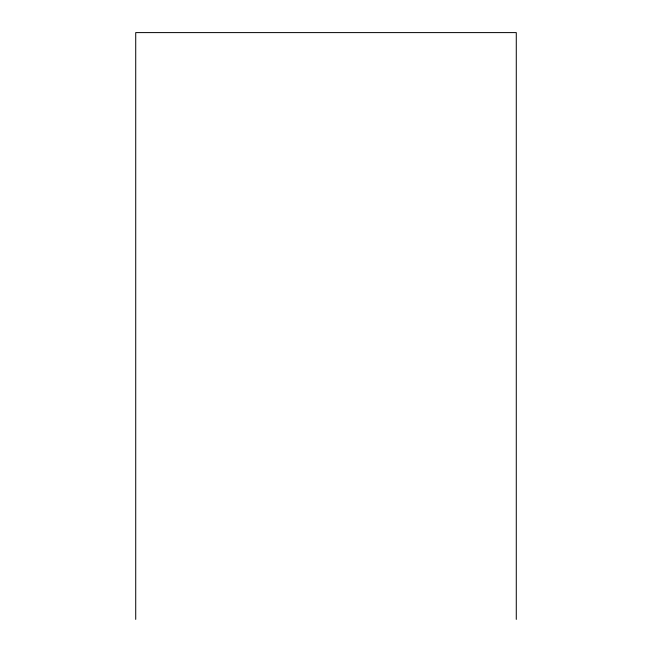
<?xml version="1.0" encoding="UTF-8"?>
<svg xmlns="http://www.w3.org/2000/svg" width="652" height="652" viewBox="0 0 652 652"><rect width="100%" height="100%" fill="white"/><g stroke="black" fill="none" stroke-linecap="round" stroke-linejoin="round"><path stroke-width="0.98" d="M516.278 619.4L516.278 32.6L135.722 32.6L135.722 619.4"/></g></svg>
